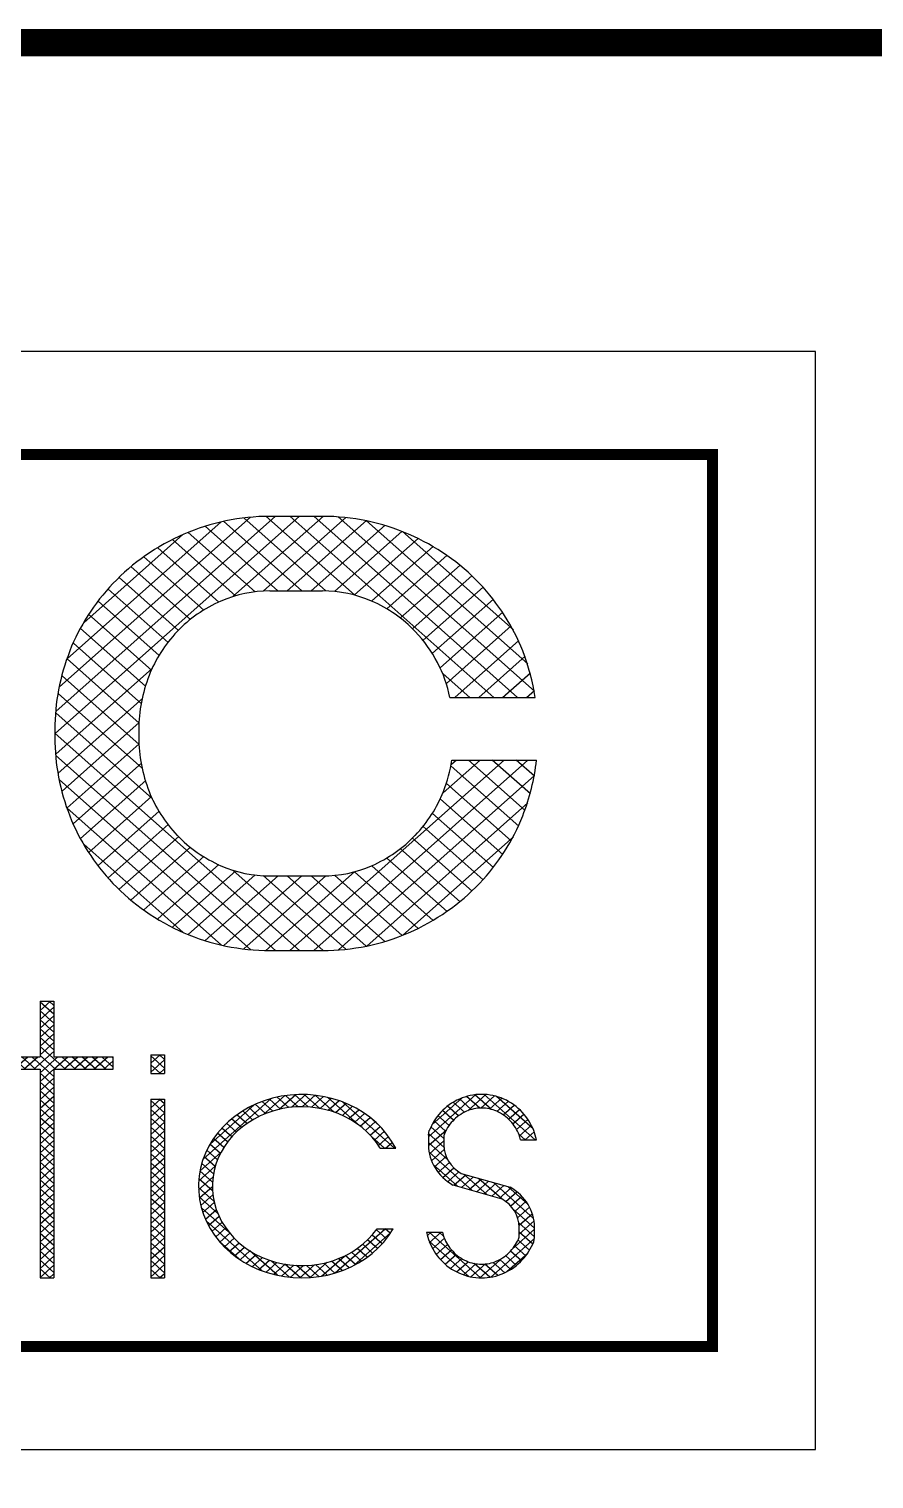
# Model space of a CAD drawing. Extents: x -2384 to 29887, y -2542 to 22350.
# Drawn here: x 6398.3 to 6593.8, y 334.5 to 669.9 of the extents above; entities that cross this region are included whole.
import ezdxf
from ezdxf.enums import TextEntityAlignment as Align

# ---------------------------------------------------------------- set-up
doc = ezdxf.new("R2010")
doc.units = 0
doc.header["$LTSCALE"] = 63.5
doc.header["$MEASUREMENT"] = 0
doc.layers.get('0').update_dxf_attribs({"linetype": 'CONTINUOUS'})
doc.layers.add('6', color=8, linetype='CONTINUOUS')
doc.styles.add('TitleBlockText1', font='romans.shx', dxfattribs={"width": 0.75})

# ---------------------------------------------------------------- blocks, each defined once
blk = doc.blocks.new('*X11')
at = {"color": 0}
for p, q in [((798.956391, 212.411316), (799.512982, 212.967907)), ((798.956391, 212.941646), (798.982652, 212.967907)), ((799.689958, 212.179846), (798.956391, 212.913413)), ((799.689958, 212.710176), (799.432227, 212.967907)), ((798.956391, 211.880986), (799.689958, 212.614553)), ((799.689958, 211.649516), (798.956391, 212.383083)), ((798.956391, 211.350656), (799.689958, 212.084223)), ((799.689958, 211.119186), (798.956391, 211.852752)), ((798.956391, 210.820326), (799.689958, 211.553893)), ((799.689958, 210.588856), (798.956391, 211.322422)), ((798.956391, 210.289996), (799.689958, 211.023563)), ((799.689958, 210.058526), (798.956391, 210.792092)), ((798.631946, 208.90489), (799.689958, 209.962902)), ((798.956391, 209.759666), (799.689958, 210.493233)), ((800.313263, 208.90489), (798.956391, 210.261762)), ((799.782933, 208.90489), (798.956391, 209.731432)), ((796.04519, 208.969785), (796.713862, 209.638457)), ((796.04519, 209.500115), (796.183532, 209.638457)), ((796.600953, 208.90489), (796.04519, 209.460653)), ((797.131283, 208.90489), (796.397716, 209.638457)), ((796.510625, 208.90489), (797.244192, 209.638457)), ((797.661613, 208.90489), (796.928046, 209.638457)), ((797.040955, 208.90489), (797.774522, 209.638457)), ((798.191943, 208.90489), (797.458376, 209.638457)), ((797.571285, 208.90489), (798.304852, 209.638457)), ((798.722273, 208.90489), (797.988706, 209.638457)), ((798.101615, 208.90489), (798.835182, 209.638457)), ((799.689958, 208.467535), (798.519036, 209.638457)), ((798.956391, 208.699006), (799.895842, 209.638457)), ((799.692606, 208.90489), (800.426173, 209.638457)), ((800.843593, 208.90489), (800.110027, 209.638457)), ((800.222936, 208.90489), (800.956503, 209.638457)), ((801.373924, 208.90489), (800.640357, 209.638457)), ((800.753266, 208.90489), (801.486833, 209.638457)), ((801.904254, 208.90489), (801.170687, 209.638457)), ((801.283596, 208.90489), (802.017163, 209.638457)), ((802.434584, 208.90489), (801.701017, 209.638457)), ((801.813926, 208.90489), (802.547493, 209.638457)), ((802.837275, 209.032529), (802.231347, 209.638457)), ((802.344256, 208.90489), (802.837275, 209.397909)), ((802.837275, 209.562859), (802.761677, 209.638457)), ((796.070623, 208.90489), (796.04519, 208.930323)), ((798.956391, 208.168676), (799.689958, 208.902242)), ((799.689958, 207.937205), (798.956391, 208.670772)), ((798.956391, 207.638345), (799.689958, 208.371912)), ((799.689958, 207.406875), (798.956391, 208.140442)), ((798.956391, 207.108015), (799.689958, 207.841582)), ((799.689958, 206.876545), (798.956391, 207.610112)), ((798.956391, 206.577685), (799.689958, 207.311252)), ((799.689958, 206.346215), (798.956391, 207.079782)), ((798.956391, 206.047355), (799.689958, 206.780922)), ((799.689958, 205.815885), (798.956391, 206.549452)), ((798.956391, 205.517025), (799.689958, 206.250592)), ((799.689958, 205.285555), (798.956391, 206.019122)), ((798.956391, 204.986695), (799.689958, 205.720262)), ((799.689958, 204.755225), (798.956391, 205.488791)), ((798.956391, 204.456365), (799.689958, 205.189932)), ((799.689958, 204.224895), (798.956391, 204.958461)), ((798.956391, 203.926035), (799.689958, 204.659602)), ((799.689958, 203.694565), (798.956391, 204.428131)), ((798.956391, 203.395705), (799.689958, 204.129272)), ((799.689958, 203.164234), (798.956391, 203.897801)), ((798.956391, 202.865375), (799.689958, 203.598941)), ((799.689958, 202.633904), (798.956391, 203.367471)), ((798.956391, 202.335045), (799.689958, 203.068611)), ((799.689958, 202.103574), (798.956391, 202.837141)), ((798.956391, 201.804715), (799.689958, 202.538281)), ((799.689958, 201.573244), (798.956391, 202.306811)), ((798.956391, 201.274384), (799.689958, 202.007951)), ((799.689958, 201.042914), (798.956391, 201.776481)), ((798.956391, 200.744054), (799.689958, 201.477621)), ((799.689958, 200.512584), (798.956391, 201.246151)), ((798.956391, 200.213724), (799.689958, 200.947291)), ((799.689958, 199.982254), (798.956391, 200.715821)), ((798.956391, 199.683394), (799.689958, 200.416961)), ((799.689958, 199.451924), (798.956391, 200.185491)), ((798.956391, 199.153064), (799.689958, 199.886631)), ((799.689958, 198.921594), (798.956391, 199.655161)), ((798.956391, 198.622734), (799.689958, 199.356301)), ((799.689958, 198.391264), (798.956391, 199.12483)), ((798.956391, 198.092404), (799.689958, 198.825971)), ((799.689958, 197.860934), (798.956391, 198.5945)), ((798.956391, 197.562074), (799.689958, 198.295641)), ((799.689958, 197.330603), (798.956391, 198.06417)), ((798.956391, 197.031744), (799.689958, 197.765311)), ((799.689958, 196.800273), (798.956391, 197.53384)), ((798.956391, 196.501414), (799.689958, 197.23498)), ((799.491108, 196.468793), (798.956391, 197.00351)), ((799.454101, 196.468793), (799.689958, 196.70465)), ((798.960778, 196.468793), (798.956391, 196.47318))]:
    blk.add_line(p, q, dxfattribs=at)
blk = doc.blocks.new('*X15')
at = {"color": 0}
for p, q in [((819.536825, 204.884256), (822.045532, 207.392963)), ((819.718747, 205.596508), (821.323069, 207.200829)), ((821.123814, 206.125563), (820.542368, 206.707009)), ((821.437107, 206.342599), (820.842457, 206.93725)), ((821.803787, 206.50625), (821.17704, 207.132996)), ((822.252045, 206.588322), (821.553625, 207.286742)), ((821.618342, 206.435443), (822.582631, 207.399731)), ((822.853246, 206.517451), (821.98544, 207.385257)), ((822.303542, 206.590313), (823.031917, 207.318687)), ((825.194089, 204.706938), (822.494803, 207.406224)), ((822.780804, 206.537244), (823.421765, 207.178205)), ((825.075654, 205.355703), (823.146885, 207.284472)), ((823.165732, 206.391842), (823.766216, 206.992326)), ((823.49151, 206.18729), (824.075169, 206.770949)), ((820.630088, 205.558629), (820.039749, 206.148967)), ((820.855775, 205.863272), (820.275101, 206.443945)), ((823.771299, 205.936749), (824.35102, 206.51647)), ((824.007637, 205.642757), (824.59454, 206.22966)), ((824.203884, 205.308674), (824.807794, 205.912584)), ((819.536934, 204.354034), (820.48761, 205.30471)), ((820.356428, 204.771628), (819.661593, 205.466463)), ((820.444912, 205.213474), (819.834547, 205.823839)), ((824.355854, 204.930314), (824.989569, 205.564028)), ((824.662808, 204.706938), (825.136346, 205.180476)), ((820.552727, 203.514669), (819.536825, 204.530571)), ((820.361515, 204.236211), (819.547237, 205.050488)), ((819.583125, 203.869895), (820.356428, 204.643198)), ((824.663759, 204.706938), (824.3115, 205.059197)), ((825.193138, 204.706938), (825.245999, 204.759798)), ((821.856484, 201.680582), (819.566535, 203.970531)), ((819.694021, 203.450461), (820.372138, 204.128578)), ((819.853802, 203.079912), (820.474802, 203.700912)), ((821.077969, 201.928767), (819.785284, 203.221452)), ((820.054586, 202.750367), (820.646164, 203.341944)), ((820.292396, 202.457846), (820.87247, 203.03792)), ((820.5657, 202.20082), (821.149139, 202.784259)), ((820.885375, 201.990165), (821.515221, 202.620011)), ((821.287508, 201.861967), (821.917354, 202.491813)), ((822.635, 201.432396), (821.415639, 202.651757)), ((821.689641, 201.73377), (822.319487, 202.363616)), ((822.091773, 201.605573), (822.72162, 202.235419)), ((823.413515, 201.184211), (822.194155, 202.403571)), ((822.493906, 201.477376), (823.123753, 202.107222)), ((825.108408, 200.019648), (822.97267, 202.155386)), ((822.896039, 201.349179), (823.525885, 201.979025)), ((823.298172, 201.220981), (823.91461, 201.83742)), ((823.632071, 201.02455), (824.21297, 201.605449)), ((824.817779, 200.840608), (823.751185, 201.907201)), ((823.893833, 200.755982), (824.475727, 201.337876)), ((825.15662, 199.441106), (824.025788, 200.571938)), ((824.104534, 200.436353), (824.702749, 201.034568)), ((824.257459, 200.058948), (824.891855, 200.693344)), ((825.15662, 198.910776), (824.321958, 199.745438)), ((824.334262, 199.605421), (825.038123, 200.309282)), ((824.337018, 199.077846), (825.131933, 199.872762)), ((819.476065, 198.989865), (819.674302, 199.188102)), ((822.294784, 196.469311), (819.575993, 199.188102)), ((819.596967, 198.580437), (820.204632, 199.188102)), ((820.333919, 198.960507), (820.106323, 199.188102)), ((823.962342, 198.17284), (825.15662, 199.367119)), ((825.058429, 198.478637), (824.337018, 199.200048)), ((821.67753, 196.556235), (819.567688, 198.666077)), ((819.754626, 198.207765), (820.377884, 198.831023)), ((819.946082, 197.868891), (820.543747, 198.466556)), ((822.83476, 196.514929), (825.145739, 198.825908)), ((824.691666, 197.78474), (824.098662, 198.377744)), ((824.891458, 198.115278), (824.276304, 198.730431)), ((820.168281, 197.560761), (820.752123, 198.144602)), ((820.4213, 197.283449), (821.000941, 197.86309)), ((820.706904, 197.038723), (821.294131, 197.62595)), ((821.02606, 196.827549), (821.634968, 197.436457)), ((822.259747, 196.470246), (823.453067, 197.663565)), ((823.905713, 196.979703), (823.314342, 197.571074)), ((824.200007, 197.215738), (823.619555, 197.79619)), ((823.692054, 196.841893), (824.794233, 197.944071)), ((824.461604, 197.484471), (823.879842, 198.066233)), ((821.382644, 196.653803), (822.04323, 197.314388)), ((821.788494, 196.529322), (822.560404, 197.301233)), ((822.787979, 196.506446), (821.964656, 197.329769)), ((823.209056, 196.615699), (822.52721, 197.297545)), ((823.577341, 196.777744), (822.958547, 197.396538))]:
    blk.add_line(p, q, dxfattribs=at)
blk = doc.blocks.new('*X14')
at = {"color": 0}
for p, q in [((807.598081, 203.552113), (811.20768, 207.161712)), ((807.965789, 204.450151), (810.309642, 206.794004)), ((810.906216, 206.266889), (810.355597, 206.817508)), ((811.28724, 206.416195), (810.718735, 206.9847)), ((810.789734, 206.213436), (811.90424, 207.327942)), ((811.697371, 206.536394), (811.104928, 207.128837)), ((812.141323, 206.622772), (811.516704, 207.247391)), ((811.624607, 206.517979), (812.502881, 207.396253)), ((812.626449, 206.667976), (811.957655, 207.33677)), ((812.277519, 206.640561), (813.038308, 207.40135)), ((813.165121, 206.659634), (812.433041, 207.391714)), ((812.839299, 206.672011), (813.527298, 207.36001)), ((813.781073, 206.574012), (812.950986, 207.404099)), ((813.341174, 206.643556), (813.979455, 207.281837)), ((814.533168, 206.352248), (813.525124, 207.360292)), ((813.798355, 206.570406), (814.40085, 207.172902)), ((815.784604, 205.631141), (814.181734, 207.234011)), ((814.21955, 206.461271), (814.795563, 207.037285)), ((814.610223, 206.321614), (815.166441, 206.877833)), ((814.973985, 206.155046), (815.515514, 206.696575)), ((817.74085, 204.205225), (814.987073, 206.959003)), ((809.623736, 205.428048), (809.104598, 205.947186)), ((809.911059, 205.671056), (809.388928, 206.193186)), ((810.219904, 205.892541), (809.691778, 206.420666)), ((810.551149, 206.091626), (810.013706, 206.629068)), ((815.313279, 205.96401), (815.84423, 206.494961)), ((815.629749, 205.75015), (816.153601, 206.274003)), ((815.924448, 205.514519), (816.444294, 206.034365)), ((816.936262, 205.540143), (816.425537, 206.050869)), ((809.112354, 204.87877), (808.590659, 205.400465)), ((809.357508, 205.163946), (808.838513, 205.682941)), ((816.197951, 205.257692), (816.716676, 205.776417)), ((816.450419, 204.979829), (816.970852, 205.500263)), ((816.681607, 204.680688), (817.206665, 205.205746)), ((808.509497, 203.890637), (807.960409, 204.439725)), ((808.687254, 204.24321), (808.150919, 204.779545)), ((808.88866, 204.572134), (808.361285, 205.099509)), ((817.21052, 204.205225), (816.516534, 204.899211)), ((816.890848, 204.359599), (817.423686, 204.892436)), ((817.266804, 204.205225), (817.621184, 204.559604)), ((807.431851, 202.855553), (808.546358, 203.97006)), ((808.234117, 203.105357), (807.644424, 203.69505)), ((808.357442, 203.512362), (807.790995, 204.078809)), ((817.797135, 204.205225), (817.798065, 204.206155)), ((807.363541, 202.256913), (808.241814, 203.135186)), ((808.094221, 202.184593), (807.430605, 202.848208)), ((808.14404, 202.665104), (807.52314, 203.286003)), ((807.358443, 201.721485), (808.119232, 202.482274)), ((808.096342, 201.652142), (807.37187, 202.376614)), ((808.172435, 201.045718), (807.354684, 201.86347)), ((808.375173, 200.312651), (807.39192, 201.295903)), ((807.399784, 201.232495), (808.087783, 201.920495)), ((807.477956, 200.780338), (808.116238, 201.418619)), ((808.963085, 199.194408), (807.507953, 200.649541)), ((807.586891, 200.358943), (808.189387, 200.961439)), ((807.722509, 199.96423), (808.298522, 200.540243)), ((810.750645, 196.876518), (807.761911, 199.865252)), ((807.881961, 199.593352), (808.438179, 200.14957)), ((808.063218, 199.24428), (808.604747, 199.785809)), ((808.264832, 198.915564), (808.795783, 199.446515)), ((808.485791, 198.606192), (809.009643, 199.130044)), ((814.600398, 196.765848), (817.235655, 199.401105)), ((815.579455, 197.214575), (817.545218, 199.180338)), ((817.078579, 198.503535), (816.556449, 199.025666)), ((817.30606, 198.806385), (816.777934, 199.334511)), ((817.514462, 199.128313), (817.24167, 199.401105)), ((809.512167, 197.584666), (808.47006, 198.626773)), ((808.725429, 198.3155), (809.245275, 198.835346)), ((808.983376, 198.043117), (809.502101, 198.561842)), ((809.25953, 197.788941), (809.779964, 198.309375)), ((816.285858, 197.705266), (815.764163, 198.226961)), ((816.568335, 197.95312), (816.04934, 198.472115)), ((816.832579, 198.219205), (816.313442, 198.738343)), ((809.554048, 197.553129), (810.079106, 198.078186)), ((809.867357, 197.336108), (810.400195, 197.868945)), ((811.534934, 196.622559), (810.079801, 198.077692)), ((810.200189, 197.13861), (810.744394, 197.682814)), ((810.553638, 196.961729), (811.113492, 197.521582)), ((812.181297, 196.506527), (811.198044, 197.489779)), ((813.875296, 196.571076), (815.078581, 197.774361)), ((814.964202, 196.905602), (814.397755, 197.472049)), ((815.325119, 197.075015), (814.77603, 197.624104)), ((815.664939, 197.265525), (815.128603, 197.801861)), ((815.984903, 197.475892), (815.457528, 198.003267)), ((810.929259, 196.807019), (811.510136, 197.387896)), ((811.329225, 196.676656), (811.938249, 197.285679)), ((811.7566, 196.5737), (812.403816, 197.220916)), ((812.748863, 196.46929), (811.931112, 197.287042)), ((812.215794, 196.502564), (812.916521, 197.203292)), ((813.262007, 196.486476), (812.537535, 197.210949)), ((812.713442, 196.469883), (813.493725, 197.250166)), ((813.733602, 196.545212), (813.069986, 197.208827)), ((813.260223, 196.486333), (814.172866, 197.398976)), ((814.171397, 196.637747), (813.550497, 197.258646)), ((814.580443, 196.759031), (813.990751, 197.348723))]:
    blk.add_line(p, q, dxfattribs=at)
blk = doc.blocks.new('*X13')
at = {"color": 0}
for p, q in [((804.825521, 206.613184), (805.341177, 207.12884)), ((805.559087, 206.310717), (804.825521, 207.044283)), ((804.825521, 206.082854), (805.559087, 206.81642)), ((805.559087, 206.841047), (805.271293, 207.12884)), ((805.559087, 205.780386), (804.825521, 206.513953)), ((804.825521, 205.552524), (805.559087, 206.28609)), ((805.559087, 205.250056), (804.825521, 205.983623)), ((804.825521, 205.022193), (805.559087, 205.75576)), ((805.559087, 204.719726), (804.825521, 205.453293)), ((804.825521, 204.491863), (805.559087, 205.22543)), ((805.559087, 204.189396), (804.825521, 204.922963)), ((804.825521, 203.961533), (805.559087, 204.6951)), ((805.559087, 203.659066), (804.825521, 204.392633)), ((804.825521, 203.431203), (805.559087, 204.16477)), ((805.559087, 203.128736), (804.825521, 203.862303)), ((804.825521, 202.900873), (805.559087, 203.63444)), ((805.559087, 202.598406), (804.825521, 203.331973)), ((804.825521, 202.370543), (805.559087, 203.10411)), ((805.559087, 202.068076), (804.825521, 202.801643)), ((804.825521, 201.840213), (805.559087, 202.57378)), ((805.559087, 201.537746), (804.825521, 202.271313)), ((804.825521, 201.309883), (805.559087, 202.04345)), ((805.559087, 201.007416), (804.825521, 201.740982)), ((804.825521, 200.779553), (805.559087, 201.51312)), ((805.559087, 200.477086), (804.825521, 201.210652)), ((804.825521, 200.249223), (805.559087, 200.982789)), ((805.559087, 199.946755), (804.825521, 200.680322)), ((804.825521, 199.718893), (805.559087, 200.452459)), ((805.559087, 199.416425), (804.825521, 200.149992)), ((804.825521, 199.188563), (805.559087, 199.922129)), ((805.559087, 198.886095), (804.825521, 199.619662)), ((804.825521, 198.658232), (805.559087, 199.391799)), ((805.559087, 198.355765), (804.825521, 199.089332)), ((804.825521, 198.127902), (805.559087, 198.861469)), ((805.559087, 197.825435), (804.825521, 198.559002)), ((804.825521, 197.597572), (805.559087, 198.331139)), ((805.559087, 197.295105), (804.825521, 198.028672)), ((804.825521, 197.067242), (805.559087, 197.800809)), ((805.559087, 196.764775), (804.825521, 197.498342)), ((804.825521, 196.536912), (805.559087, 197.270479)), ((805.324739, 196.468793), (804.825521, 196.968012)), ((805.287732, 196.468793), (805.559087, 196.740149))]:
    blk.add_line(p, q, dxfattribs=at)
blk = doc.blocks.new('*X6')
at = {"color": 0}
for p, q in [((800.624037, 231.403078), (813.244807, 244.023848)), ((800.663883, 232.680361), (812.00737, 244.023848)), ((800.845535, 234.09945), (810.717632, 243.971547)), ((801.245519, 235.736871), (809.208594, 243.699946)), ((813.372522, 239.686251), (809.328464, 243.73031)), ((809.809002, 239.350606), (814.48221, 244.023814)), ((814.612084, 239.684126), (810.366778, 243.929433)), ((811.369948, 239.674115), (815.648826, 243.952993)), ((816.082784, 239.450864), (811.512437, 244.02121)), ((812.619521, 239.686251), (816.703318, 243.770048)), ((823.282979, 233.488105), (812.747236, 244.023848)), ((824.520416, 233.488105), (813.984673, 244.023848)), ((825.396166, 233.849792), (815.253742, 243.992216)), ((825.041044, 235.442351), (816.716333, 243.767062)), ((802.09884, 237.827629), (807.226102, 242.95489)), ((810.952364, 239.631536), (807.497843, 243.086057)), ((812.135086, 239.686251), (808.376455, 243.444882)), ((813.856958, 239.686251), (817.668695, 243.497989)), ((815.062276, 239.654133), (818.558901, 243.150758)), ((824.302724, 237.418108), (818.579108, 243.141724)), ((809.078397, 239.030629), (805.920555, 242.188471)), ((809.948084, 239.39838), (806.682402, 242.664061)), ((816.093319, 239.447739), (819.384038, 242.738458)), ((816.983009, 239.099992), (820.154575, 242.271558)), ((808.30653, 238.56506), (805.209211, 241.662378)), ((817.769189, 238.648735), (820.874212, 241.753758)), ((807.616318, 238.017835), (804.546617, 241.087536)), ((818.472692, 238.114801), (821.544876, 241.186985)), ((819.097781, 237.502454), (822.16752, 240.572193)), ((806.465979, 236.6933), (803.364843, 239.794436)), ((807.004206, 237.39251), (803.931969, 240.464747)), ((819.647756, 236.814991), (822.742427, 239.909662)), ((805.998261, 235.923581), (802.842792, 239.07905)), ((820.127579, 236.057378), (823.271999, 239.201797)), ((805.60706, 235.077346), (802.366736, 238.317669)), ((820.532159, 235.224521), (823.755884, 238.448246)), ((820.851852, 234.306777), (824.191869, 237.646794)), ((805.299671, 234.147298), (801.939043, 237.507925)), ((821.270617, 233.488105), (824.576717, 236.794205)), ((805.080217, 233.129315), (801.563147, 236.646384)), ((804.96896, 232.003135), (801.243087, 235.729008)), ((822.508054, 233.488105), (824.906207, 235.886259)), ((800.658413, 230.200017), (805.655296, 235.1969)), ((804.970543, 230.764115), (800.980293, 234.754365)), ((822.045542, 233.488105), (820.674152, 234.859496)), ((823.745491, 233.488105), (825.178916, 234.921531)), ((824.982928, 233.488105), (825.388915, 233.894093)), ((805.135726, 229.361494), (800.781674, 233.715547)), ((800.782238, 229.086405), (805.134702, 233.438869)), ((805.658307, 227.601477), (800.658132, 232.601652)), ((800.981096, 228.047826), (804.970351, 232.037081)), ((813.240533, 218.781814), (800.624037, 231.39831)), ((801.244096, 227.07339), (804.969122, 230.798416)), ((812.003096, 218.781814), (800.664235, 230.120676)), ((801.564352, 226.156208), (805.080804, 229.672661)), ((812.75151, 218.781814), (823.817784, 229.848088)), ((813.988947, 218.781814), (825.055221, 229.848088)), ((820.671727, 227.939468), (822.580347, 229.848088)), ((824.575481, 226.008419), (821.088182, 229.495718)), ((821.108517, 229.613694), (821.34291, 229.848088)), ((824.905166, 226.916171), (821.973249, 229.848088)), ((825.178077, 227.880696), (823.210686, 229.848088)), ((825.388309, 228.907902), (824.448123, 229.848088)), ((810.712869, 218.834604), (800.84648, 228.700994)), ((801.940433, 225.294853), (805.300589, 228.655009)), ((815.258386, 218.813816), (825.395338, 228.950768)), ((824.190449, 225.156015), (820.852662, 228.493801)), ((809.202817, 219.10722), (801.247439, 227.062598)), ((802.368299, 224.485282), (805.608269, 227.725252)), ((816.721888, 219.039881), (825.039333, 227.357326)), ((823.754293, 224.354733), (820.530901, 227.578126)), ((802.844517, 223.724063), (805.999749, 226.879296)), ((823.270247, 223.601342), (820.126047, 226.745543)), ((803.366724, 223.008834), (806.467719, 226.109829)), ((822.74052, 222.893633), (819.645975, 225.988178)), ((807.217537, 219.855062), (802.103442, 224.969158)), ((803.93401, 222.338683), (807.006187, 225.410859)), ((804.548823, 221.716058), (807.618567, 224.785803)), ((818.586865, 219.667421), (824.298893, 225.379449)), ((822.165452, 222.231264), (819.095756, 225.30096)), ((805.211584, 221.141382), (808.309052, 224.238851)), ((820.871811, 221.050031), (817.766619, 224.155223)), ((821.542642, 221.616637), (818.470398, 224.688881)), ((805.923098, 220.61546), (809.081213, 223.773575)), ((806.685124, 220.140049), (809.9513, 223.406225)), ((814.477946, 218.781838), (809.802338, 223.457446)), ((811.516617, 218.784357), (816.088857, 223.356598)), ((819.381285, 220.065683), (816.090024, 223.356944)), ((820.152002, 220.532403), (816.98014, 223.704265)), ((807.500762, 219.71825), (810.956118, 223.173606)), ((808.379611, 219.359662), (812.13936, 223.119411)), ((809.331893, 219.074507), (813.376797, 223.119411)), ((810.370535, 218.875712), (814.61648, 223.121658)), ((815.645006, 218.852215), (811.365374, 223.131847)), ((816.699839, 219.034819), (812.615246, 223.119411)), ((817.665496, 219.306598), (813.852683, 223.119411)), ((818.555944, 219.653587), (815.058411, 223.151121))]:
    blk.add_line(p, q, dxfattribs=at)
blk = doc.blocks.new('*X12')
at = {"color": 0}
for p, q in [((804.825521, 209.264834), (805.32298, 209.762293)), ((805.559087, 209.492697), (805.289491, 209.762293)), ((805.559087, 208.962367), (804.825521, 209.695934)), ((804.825521, 208.734504), (805.559087, 209.468071)), ((805.334956, 208.656168), (804.825521, 209.165604)), ((805.277515, 208.656168), (805.559087, 208.937741))]:
    blk.add_line(p, q, dxfattribs=at)
blk = doc.blocks.new('titleblock-d-metric')
at = {"layer": '6'}
for p, q in [((-196.056, 50.006), (-262.731, 50.006)), ((-196.056, 24.606), (-196.056, 50.006)), ((-208.672, 46.194), (-207.457, 46.194)), ((-208.672, 44.467), (-207.457, 44.467)), ((-204.511, 42.001), (-202.535, 42.001)), ((-213.649, 41.261), (-213.649, 41.081)), ((-211.707, 41.261), (-211.707, 41.081)), ((-204.463, 40.553), (-202.508, 40.553)), ((-208.672, 37.875), (-207.457, 37.875)), ((-208.672, 36.149), (-207.457, 36.149)), ((-213.992, 34.979), (-213.671, 34.979)), ((-213.992, 34.979), (-213.992, 33.686)), ((-213.671, 34.979), (-213.671, 33.686)), ((-215.263, 33.686), (-213.992, 33.686)), ((-213.671, 33.686), (-212.297, 33.686)), ((-212.297, 33.402), (-212.297, 33.686)), ((-211.429, 33.735), (-211.109, 33.735)), ((-211.429, 33.735), (-211.429, 33.305)), ((-211.109, 33.735), (-211.109, 33.305)), ((-215.263, 33.402), (-213.992, 33.402)), ((-213.992, 33.402), (-213.992, 28.575)), ((-213.671, 33.402), (-213.671, 28.575)), ((-213.671, 33.402), (-212.297, 33.402)), ((-211.429, 33.305), (-211.109, 33.305)), ((-211.429, 32.712), (-211.429, 28.575)), ((-211.429, 32.712), (-211.109, 32.712)), ((-211.109, 32.712), (-211.109, 28.575)), ((-205.005, 31.881), (-204.986, 31.984)), ((-205.005, 31.881), (-205.005, 31.645)), ((-204.647, 31.881), (-204.647, 31.645)), ((-206.122, 31.578), (-205.764, 31.578)), ((-202.874, 31.772), (-202.508, 31.772)), ((-204.247, 30.992), (-203.117, 30.672)), ((-204.44, 30.725), (-203.31, 30.404)), ((-206.191, 29.713), (-205.822, 29.713)), ((-205.05, 29.63), (-204.685, 29.63)), ((-202.909, 29.515), (-202.909, 29.752)), ((-202.552, 29.515), (-202.552, 29.752)), ((-202.571, 29.413), (-202.552, 29.515)), ((-213.992, 28.575), (-213.671, 28.575)), ((-211.429, 28.575), (-211.109, 28.575)), ((-262.731, 24.606), (-196.056, 24.606))]:
    blk.add_line(p, q, dxfattribs=at)
blk.add_lwpolyline([(0, 57.15, 0.635, 0.635, 0), (-349.25, 57.15, 0.635, 0.635, 0), (-349.25, 0, 0, 0, 0)], format="xyseb", dxfattribs=at)
at = {"layer": '6', "const_width": 0.254}
blk.add_lwpolyline([(-198.438, 26.988), (-260.35, 26.988), (-260.35, 47.625), (-198.438, 47.625)], close=True, dxfattribs=at)
at = {"layer": '6'}
for centre, major_axis, start_param, end_param in [((-208.672, 42.183), (4.511, 0), 1.57079, 2.028127), ((-207.457, 42.183), (-4.511, 0), 4.255058, 4.712395), ((-208.425, 41.738), (5.07, 0), 2.028136, 2.441961), ((-207.704, 41.738), (-5.07, 0), 3.841224, 4.255049), ((-208.039, 41.449), (5.575, 0), 2.441953, 2.806136), ((-208.09, 41.449), (-5.575, 0), 3.477049, 3.841232), ((-208.672, 42.183), (2.57, 0), 1.570795, 2.028131), ((-207.457, 42.183), (2.57, 0), 1.113461, 1.570798), ((-208.425, 41.738), (3.128, 0), 2.028138, 2.441963), ((-207.704, 41.738), (-3.128, 0), 3.841222, 4.255047), ((-208.039, 41.449), (-3.633, 0), -0.699643, -0.335461), ((-208.09, 41.449), (-3.633, 0), 3.313374, 3.841236), ((-207.433, 41.261), (6.216, 0), 2.806143, 3.141598), ((-208.696, 41.261), (-6.216, 0), 3.275871, 3.477049), ((-207.433, 41.261), (4.274, 0), 2.806141, 3.141596), ((-207.433, 41.081), (-6.216, 0), -0.000004, 0.335451), ((-207.433, 41.081), (4.274, 0), 3.141592, 3.477047), ((-208.696, 41.081), (4.274, 0), -0.335458, -0.139582), ((-208.696, 41.081), (6.216, 0), -0.335452, -0.095811), ((-208.039, 40.893), (3.633, 0), 3.477045, 3.841227), ((-208.09, 40.893), (-3.633, 0), 2.441958, 2.80614), ((-208.039, 40.893), (-5.575, 0), 0.335451, 0.699634), ((-208.09, 40.893), (-5.575, 0), 2.441959, 2.806141), ((-208.425, 40.605), (-3.128, 0), 0.699629, 1.113455), ((-207.704, 40.605), (-3.128, 0), 2.028138, 2.441963), ((-208.672, 40.159), (-2.57, 0), 1.113461, 1.570798), ((-207.457, 40.159), (-2.57, 0), 1.570795, 2.028131), ((-208.425, 40.605), (-5.07, 0), 0.699632, 1.113457), ((-207.704, 40.605), (5.07, 0), -1.113457, -0.699632), ((-208.672, 40.159), (-4.511, 0), 1.113466, 1.570803), ((-207.457, 40.159), (4.511, 0), 4.712383, 5.169719), ((-207.937, 30.697), (-2.388, 0), 3.569261, 8.94253), ((-207.937, 30.697), (2.067, 0), 0.499524, 5.717938), ((-203.688, 31.652), (-1.338, 0), -1.103281, -0.687109), ((-203.778, 31.811), (-1.137, 0), 4.71236, 5.179859), ((-203.778, 31.811), (-1.137, 0), 4.244909, 4.712409), ((-203.869, 31.652), (-1.338, 0), 3.828726, 4.244898), ((-203.547, 31.549), (1.52, 0), 2.454458, 2.813963), ((-203.547, 31.549), (1.163, 0), 2.454511, 2.814016), ((-203.688, 31.652), (0.98, 0), 2.03827, 2.454442), ((-203.778, 31.811), (0.779, 0), 1.570809, 2.038309), ((-203.778, 31.811), (-0.779, 0), 4.244877, 4.712376), ((-203.869, 31.652), (-0.98, 0), 3.82871, 4.244882), ((-204.01, 31.549), (-1.163, 0), 3.469214, 3.828719), ((-204.01, 31.549), (1.52, 0), 0.327595, 0.6871), ((-204.232, 31.482), (-1.397, 0), 3.377931, 3.469239), ((-204.232, 31.482), (-1.755, 0), 3.329065, 3.469203), ((-203.774, 31.645), (1.231, 0), 3.141593, 4.140666), ((-203.774, 31.645), (0.873, 0), 3.141593, 4.140666), ((-203.783, 29.752), (1.231, 0), 0, 0.999073), ((-203.783, 29.752), (-0.873, 0), 3.141593, 4.140666), ((-203.324, 29.915), (1.755, 0), 3.325029, 3.46917), ((-203.325, 29.915), (1.397, 0), 3.372902, 3.469288), ((-203.547, 29.848), (-1.52, 0), 0.327629, 0.687134), ((-203.547, 29.848), (-1.163, 0), 0.327576, 0.687081), ((-203.688, 29.745), (-0.98, 0), 0.687151, 1.103323), ((-203.869, 29.745), (0.98, 0), -1.10329, -0.687118), ((-204.01, 29.848), (1.163, 0), -0.687126, -0.327621), ((-204.01, 29.848), (-1.52, 0), 2.454493, 2.813998), ((-203.688, 29.745), (1.338, 0), 3.828702, 4.244874), ((-203.778, 29.586), (-0.779, 0), 1.103284, 1.570784), ((-203.778, 29.586), (0.779, 0), -1.570784, -1.103284), ((-203.869, 29.745), (1.338, 0), -1.103306, -0.687134), ((-203.778, 29.586), (1.137, 0), 4.244919, 4.712418), ((-203.778, 29.586), (-1.137, 0), 1.570776, 2.038276)]:
    blk.add_ellipse(centre, major_axis=major_axis, ratio=0.888889, start_param=start_param, end_param=end_param, dxfattribs=at)
at = {"layer": '6', "color": 1, "xscale": 0.4476840785155218, "yscale": 0.397941403125003, "zscale": 0.4476840785155218}
blk.add_blockref('*X6', (-572.068, -50.912), dxfattribs=at)
at = {"layer": '6', "xscale": 0.4366402874999267, "yscale": 0.3881247000000059, "zscale": 0.4366402874999267}
for name in ['*X11', '*X12', '*X13', '*X14', '*X15']:
    blk.add_blockref(name, (-562.848, -47.679), dxfattribs=at)
at = {"layer": '6', "color": 13, "style": 'TitleBlockText1', "width": 0.75, "flags": 8}
for tag, p in [('TITLE_LINE_1', (-66.675, 50.006)), ('TITLE_LINE_2', (-66.675, 43.259)), ('TITLE_LINE_3', (-66.675, 36.512))]:
    blk.add_attdef(tag, text='', height=3.969, dxfattribs=at).set_placement(p, align=Align.CENTER)
at = {"layer": '6', "color": 13, "style": 'TitleBlockText1', "flags": 8}
for tag, p in [('PROJECT_NO', (-111.125, 27.781)), ('DRAWN_BY', (-57.15, 27.781)), ('DATE', (-28.575, 27.781)), ('SCALE', (-120.65, 19.844)), ('CHECKED_BY', (-57.15, 19.844)), ('DATE', (-28.575, 19.844))]:
    blk.add_attdef(tag, p, '', height=3.175, dxfattribs=at)
at = {"layer": '6', "color": 13, "style": 'TitleBlockText1', "width": 0.75, "flags": 8}
for tag, p in [('DWG_NO', (-39.688, 7.144)), ('SHT', (-119.856, 7.144)), ('SHTS', (-92.869, 7.144))]:
    blk.add_attdef(tag, text='', height=7.144, dxfattribs=at).set_placement(p, align=Align.MIDDLE)
blk.add_attdef('FILENAME', (-82.55, -5.334), '', height=3.175, dxfattribs=at)

msp = doc.modelspace()

# ---------------------------------------------------------------- block references
at = {"xscale": 10, "yscale": 10, "zscale": 10}
msp.add_blockref('titleblock-d-metric', (8540.75, 95.25), dxfattribs=at)

doc.saveas('drawing.dxf')
